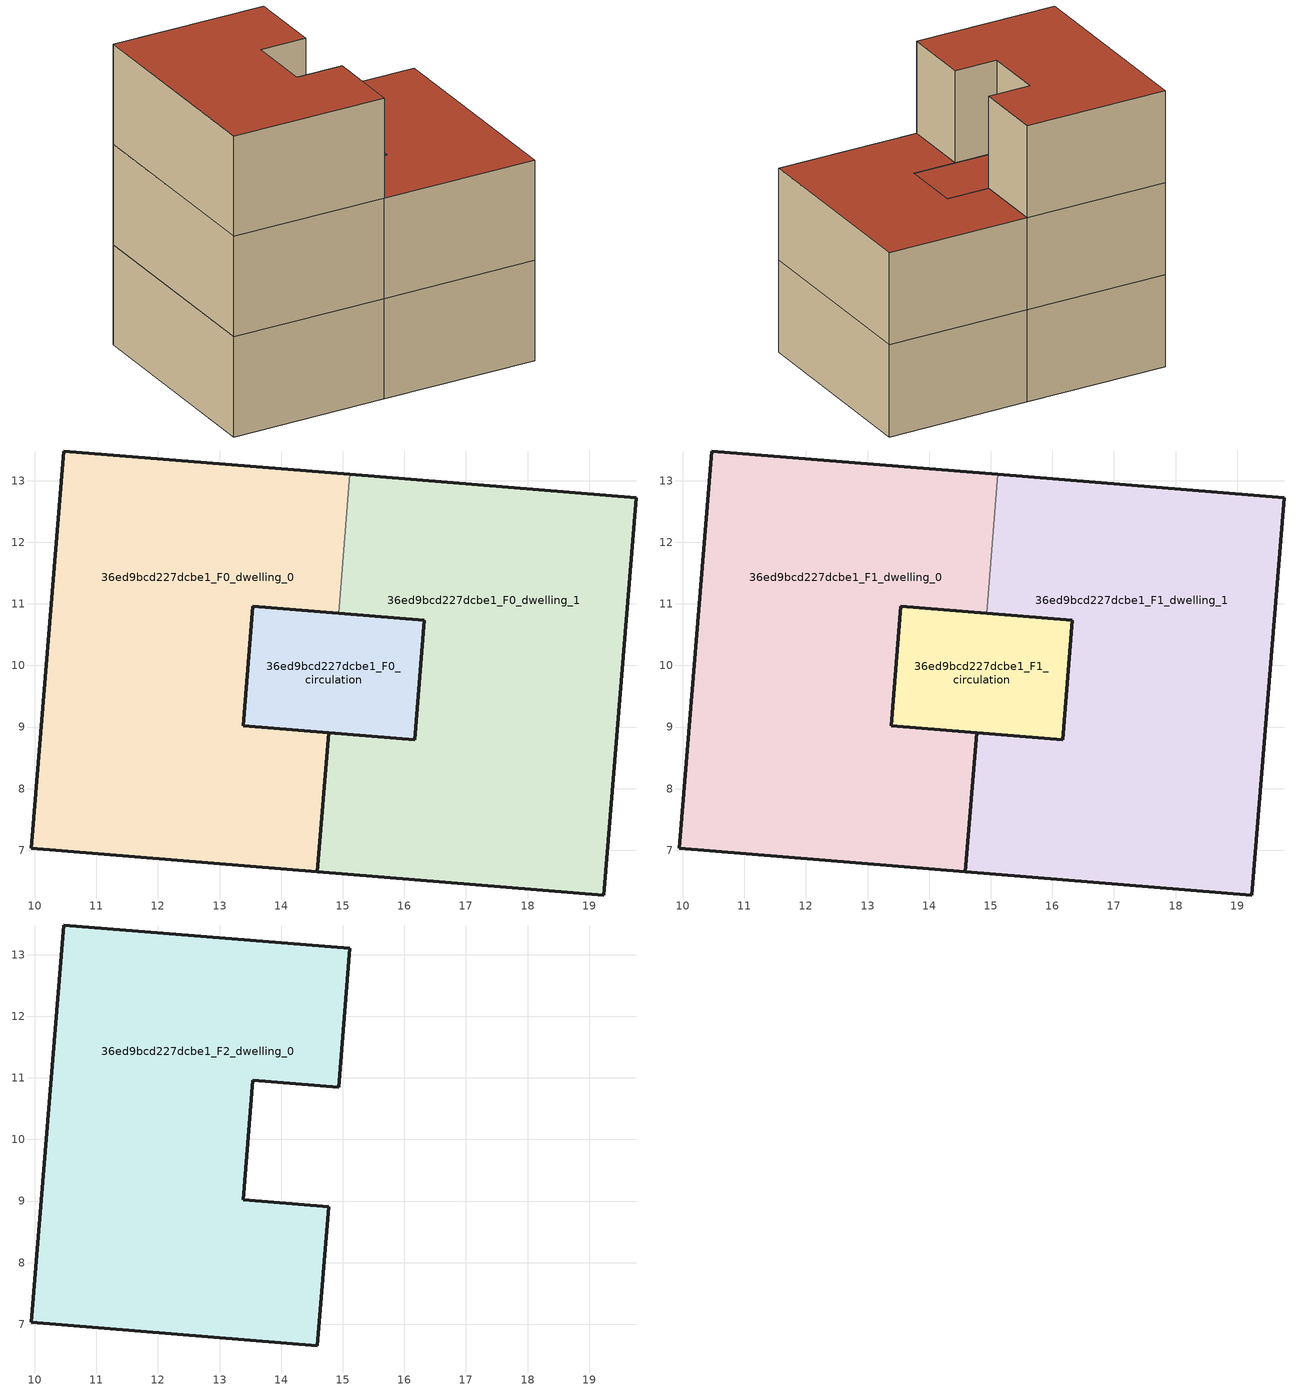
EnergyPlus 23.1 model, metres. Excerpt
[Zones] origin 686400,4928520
36ed9bcd227dcbe1_F0_dwelling_0
 floor ground (EU_floor_Construction): 15.12,13.1 14.93,10.84 13.54,10.96 13.38,9.02 14.77,8.91 14.59,6.65 9.94,7.03 10.47,13.48 z0
 wall outside (EU_wall_Construction): 15.12,13.1 10.47,13.48 9.94,7.03 14.59,6.65 14.77,8.91 13.38,9.02 13.54,10.96 14.93,10.84 z0:3
 wall to 36ed9bcd227dcbe1_F0_dwelling_1 (EU_wall_Construction): 14.93,10.84 15.12,13.1 z0:3
36ed9bcd227dcbe1_F0_dwelling_1
 floor ground (EU_floor_Construction): 19.76,12.72 19.24,6.27 14.59,6.65 14.77,8.91 16.17,8.8 16.33,10.73 14.93,10.84 15.12,13.1 z0
 wall outside (EU_wall_Construction): 14.93,10.84 16.33,10.73 16.17,8.8 14.77,8.91 14.59,6.65 19.24,6.27 19.76,12.72 15.12,13.1 z0:3
36ed9bcd227dcbe1_F0_circulation
 floor ground (EU_floor_Construction): 16.33,10.73 16.17,8.8 13.38,9.02 13.54,10.96 z0
 wall outside (EU_wall_Construction): 16.17,8.8 16.33,10.73 13.54,10.96 13.38,9.02 16.17,8.8 z0:3
36ed9bcd227dcbe1_F1_dwelling_0
 floor to 36ed9bcd227dcbe1_F0_dwelling_0 (EU_floor_Construction): 15.12,13.1 14.93,10.84 13.54,10.96 13.38,9.02 14.77,8.91 14.59,6.65 9.94,7.03 10.47,13.48 z3
 wall outside (EU_wall_Construction): 15.12,13.1 10.47,13.48 9.94,7.03 14.59,6.65 14.77,8.91 13.38,9.02 13.54,10.96 14.93,10.84 z3:6
 wall to 36ed9bcd227dcbe1_F1_dwelling_1 (EU_wall_Construction): 14.93,10.84 15.12,13.1 z3:6
36ed9bcd227dcbe1_F1_dwelling_1
 floor to 36ed9bcd227dcbe1_F0_dwelling_1 (EU_floor_Construction): 19.76,12.72 19.24,6.27 14.59,6.65 14.77,8.91 16.17,8.8 16.33,10.73 14.93,10.84 15.12,13.1 z3
 wall outside (EU_wall_Construction): 14.93,10.84 16.33,10.73 16.17,8.8 14.77,8.91 14.59,6.65 19.24,6.27 19.76,12.72 15.12,13.1 z3:6
 roof outside (EU_roof_Construction): 19.24,6.27 19.76,12.72 15.12,13.1 14.93,10.84 16.33,10.73 16.17,8.8 14.77,8.91 14.59,6.65 z6
36ed9bcd227dcbe1_F1_circulation
 floor to 36ed9bcd227dcbe1_F0_circulation (EU_floor_Construction): 16.33,10.73 16.17,8.8 13.38,9.02 13.54,10.96 z3
 wall outside (EU_wall_Construction): 16.17,8.8 16.33,10.73 13.54,10.96 13.38,9.02 16.17,8.8 z3:6
 roof outside (EU_roof_Construction): 16.17,8.8 16.33,10.73 13.54,10.96 13.38,9.02 z6
36ed9bcd227dcbe1_F2_dwelling_0
 floor to 36ed9bcd227dcbe1_F1_dwelling_0 (EU_floor_Construction): 15.12,13.1 14.93,10.84 13.54,10.96 13.38,9.02 14.77,8.91 14.59,6.65 9.94,7.03 10.47,13.48 z6
 wall outside (EU_wall_Construction): 10.47,13.48 9.94,7.03 14.59,6.65 14.77,8.91 13.38,9.02 13.54,10.96 14.93,10.84 15.12,13.1 10.47,13.48 z6:9
 roof outside (EU_roof_Construction): 14.59,6.65 14.77,8.91 13.38,9.02 13.54,10.96 14.93,10.84 15.12,13.1 10.47,13.48 9.94,7.03 z9
[Building]
EU S2 Campaign: North Axis=0; Terrain=City; Solar Distribution=FullExterior
[Site:Location]
Bologna: Latitude=44.5; Longitude=11.25; Time Zone=1; Elevation=37
[SizingPeriod:WeatherFileDays]
AnnualSizingPeriod: Begin Month=1; Begin Day of Month=1; End Month=12; End Day of Month=31; Day of Week for Start Day=Monday; Use Weather File Daylight Saving Period=No; Use Weather File Rain and Snow Indicators=No
[MATERIAL]
EU_InternalMass_Material: Roughness=MediumRough; Thickness=0.1; Conductivity=1; Density=1800; Specific Heat=900; Thermal Absorptance=0.9; Solar Absorptance=0.7; Visible Absorptance=0.7
[MATERIAL:NOMASS] Roughness=MediumRough; Thermal Absorptance=0.9; Solar Absorptance=0.7; Visible Absorptance=0.7
Name | Thermal Resistance
EU_wall_NoMass | 0.937881
EU_roof_NoMass | 0.548572
EU_floor_NoMass | 0.71348
[CONSTRUCTION]
EU_wall_Construction: EU_wall_NoMass
EU_roof_Construction: EU_roof_NoMass
EU_floor_Construction: EU_floor_NoMass
EU_InternalMass_Construction: EU_InternalMass_Material
[ZONE] Type=1; Multiplier=1; Ceiling Height=autocalculate; Floor Area=autocalculate; Part of Total Floor Area=Yes
Name | Volume
36ed9bcd227dcbe1_F0_dwelling_0 | 82.3425
36ed9bcd227dcbe1_F1_dwelling_0; 36ed9bcd227dcbe1_F2_dwelling_0; 36ed9bcd227dcbe1_F0_dwelling_1 | 82.3411
36ed9bcd227dcbe1_F1_dwelling_1 | 82.3403
36ed9bcd227dcbe1_F0_circulation | 16.2869
36ed9bcd227dcbe1_F1_circulation | 16.2876
[INTERNALMASS] Construction=EU_InternalMass_Construction
Name | Zone or ZoneList | Surface Area
36ed9bcd227dcbe1_F0_dwelling_0_EU_InternalMass | 36ed9bcd227dcbe1_F0_dwelling_0 | 27.4471
36ed9bcd227dcbe1_F0_dwelling_1_EU_InternalMass | 36ed9bcd227dcbe1_F0_dwelling_1 | 27.4471
36ed9bcd227dcbe1_F1_dwelling_0_EU_InternalMass | 36ed9bcd227dcbe1_F1_dwelling_0 | 27.4471
36ed9bcd227dcbe1_F1_dwelling_1_EU_InternalMass | 36ed9bcd227dcbe1_F1_dwelling_1 | 27.4471
36ed9bcd227dcbe1_F2_dwelling_0_EU_InternalMass | 36ed9bcd227dcbe1_F2_dwelling_0 | 60.3233
[OTHEREQUIPMENT] Fuel Type=Electricity; Design Level Calculation Method=Watts/Area; Power per Zone Floor Area=1; Fraction Latent=0; Fraction Radiant=0; Fraction Lost=0; Carbon Dioxide Generation Rate=0; EndUse Subcategory=EU_Step8_InternalGains
Name | Zone or ZoneList or Space or SpaceList | Schedule
EU_Step8_InternalGain_36ed9bcd227dcbe1_F0_dwelling_0_f000 | 36ed9bcd227dcbe1_F0_dwelling_0 | EU_Step8_GainSchedule_36ed9bcd227dcbe1_F0_dwelling_0_f000
EU_Step8_InternalGain_36ed9bcd227dcbe1_F0_dwelling_1_f000 | 36ed9bcd227dcbe1_F0_dwelling_1 | EU_Step8_GainSchedule_36ed9bcd227dcbe1_F0_dwelling_1_f000
EU_Step8_InternalGain_36ed9bcd227dcbe1_F1_dwelling_0_f000 | 36ed9bcd227dcbe1_F1_dwelling_0 | EU_Step8_GainSchedule_36ed9bcd227dcbe1_F1_dwelling_0_f000
EU_Step8_InternalGain_36ed9bcd227dcbe1_F1_dwelling_1_f000 | 36ed9bcd227dcbe1_F1_dwelling_1 | EU_Step8_GainSchedule_36ed9bcd227dcbe1_F1_dwelling_1_f000
EU_Step8_InternalGain_36ed9bcd227dcbe1_F2_dwelling_0_f000 | 36ed9bcd227dcbe1_F2_dwelling_0 | EU_Step8_GainSchedule_36ed9bcd227dcbe1_F2_dwelling_0_f000
[ZONEINFILTRATION:DESIGNFLOWRATE] Schedule=EU_AlwaysOn; Design Flow Rate Calculation Method=Flow/Area; Flow Rate per Floor Area=0.0005; Constant Term Coefficient=1; Temperature Term Coefficient=0; Velocity Term Coefficient=0; Velocity Squared Term Coefficient=0
Name | Zone or ZoneList or Space or SpaceList
EU_Circulation_Infiltration_36ed9bcd227dcbe1_F0_circulation | 36ed9bcd227dcbe1_F0_circulation
EU_Circulation_Infiltration_36ed9bcd227dcbe1_F1_circulation | 36ed9bcd227dcbe1_F1_circulation
[ZONEVENTILATION:DESIGNFLOWRATE] Schedule=EU_AlwaysOn; Design Flow Rate Calculation Method=AirChanges/Hour; Air Changes per Hour=0.687892; Ventilation Type=Natural; Fan Pressure Rise=0; Fan Total Efficiency=1; Constant Term Coefficient=1; Temperature Term Coefficient=0; Velocity Term Coefficient=0; Velocity Squared Term Coefficient=0; Minimum Indoor Temperature=-100; Maximum Indoor Temperature=100; Delta Temperature=-100; Minimum Outdoor Temperature=-100; Maximum Outdoor Temperature=100; Maximum Wind Speed=40
Name | Zone or ZoneList or Space or SpaceList
EU_ConstantAir_36ed9bcd227dcbe1_F0_dwelling_0 | 36ed9bcd227dcbe1_F0_dwelling_0
EU_ConstantAir_36ed9bcd227dcbe1_F0_dwelling_1 | 36ed9bcd227dcbe1_F0_dwelling_1
EU_ConstantAir_36ed9bcd227dcbe1_F1_dwelling_0 | 36ed9bcd227dcbe1_F1_dwelling_0
EU_ConstantAir_36ed9bcd227dcbe1_F1_dwelling_1 | 36ed9bcd227dcbe1_F1_dwelling_1
EU_ConstantAir_36ed9bcd227dcbe1_F2_dwelling_0 | 36ed9bcd227dcbe1_F2_dwelling_0
[HVACTEMPLATE:THERMOSTAT] Constant Heating Setpoint=20; Constant Cooling Setpoint=50
EU_HeatOnly_36ed9bcd227dcbe1_F0_dwelling_0; EU_HeatOnly_36ed9bcd227dcbe1_F0_dwelling_1; EU_HeatOnly_36ed9bcd227dcbe1_F1_dwelling_0; EU_HeatOnly_36ed9bcd227dcbe1_F1_dwelling_1; EU_HeatOnly_36ed9bcd227dcbe1_F2_dwelling_0
[HVACTEMPLATE:ZONE:IDEALLOADSAIRSYSTEM] System Availability Schedule=EU_AlwaysOn; Maximum Heating Supply Air Temperature=50; Minimum Cooling Supply Air Temperature=13; Maximum Heating Supply Air Humidity Ratio=0.0156; Minimum Cooling Supply Air Humidity Ratio=0.0077; Heating Limit=NoLimit; Cooling Limit=NoLimit; Heating Availability Schedule=EU_AlwaysOn; Cooling Availability Schedule=EU_CoolingOff; Dehumidification Control Type=ConstantSensibleHeatRatio; Cooling Sensible Heat Ratio=0.7; Dehumidification Setpoint=60; Humidification Control Type=None; Humidification Setpoint=30; Outdoor Air Method=None; Outdoor Air Flow Rate per Person=0.00944; Outdoor Air Flow Rate per Zone Floor Area=0; Outdoor Air Flow Rate per Zone=0; Demand Controlled Ventilation Type=None; Outdoor Air Economizer Type=NoEconomizer; Heat Recovery Type=None; Sensible Heat Recovery Effectiveness=0.7; Latent Heat Recovery Effectiveness=0.65
Name | Template Thermostat
36ed9bcd227dcbe1_F0_dwelling_0 | EU_HeatOnly_36ed9bcd227dcbe1_F0_dwelling_0
36ed9bcd227dcbe1_F0_dwelling_1 | EU_HeatOnly_36ed9bcd227dcbe1_F0_dwelling_1
36ed9bcd227dcbe1_F1_dwelling_0 | EU_HeatOnly_36ed9bcd227dcbe1_F1_dwelling_0
36ed9bcd227dcbe1_F1_dwelling_1 | EU_HeatOnly_36ed9bcd227dcbe1_F1_dwelling_1
36ed9bcd227dcbe1_F2_dwelling_0 | EU_HeatOnly_36ed9bcd227dcbe1_F2_dwelling_0
[SIZING:ZONE] Zone Cooling Design Supply Air Temperature Input Method=SupplyAirTemperature; Zone Cooling Design Supply Air Temperature=13; Zone Heating Design Supply Air Temperature Input Method=SupplyAirTemperature; Zone Heating Design Supply Air Temperature=50; Zone Cooling Design Supply Air Humidity Ratio=0.008; Zone Heating Design Supply Air Humidity Ratio=0.008; Cooling Design Air Flow Method=DesignDay; Cooling Design Air Flow Rate=0; Cooling Minimum Air Flow per Zone Floor Area=0.000762; Cooling Minimum Air Flow=0; Cooling Minimum Air Flow Fraction=0.2; Heating Design Air Flow Method=DesignDay; Heating Design Air Flow Rate=0; Heating Maximum Air Flow per Zone Floor Area=0.002032; Heating Maximum Air Flow=0.141576; Heating Maximum Air Flow Fraction=0.3; Account for Dedicated Outdoor Air System=No; Dedicated Outdoor Air System Control Strategy=NeutralSupplyAir; Dedicated Outdoor Air Low Setpoint Temperature for Design=autosize; Dedicated Outdoor Air High Setpoint Temperature for Design=autosize; Zone Load Sizing Method=Sensible Load Only No Latent Load; Zone Latent Cooling Design Supply Air Humidity Ratio Input Method=HumidityRatioDifference; Zone Cooling Design Supply Air Humidity Ratio Difference=0.005; Zone Latent Heating Design Supply Air Humidity Ratio Input Method=HumidityRatioDifference; Zone Humidification Design Supply Air Humidity Ratio Difference=0.005
36ed9bcd227dcbe1_F0_dwelling_0; 36ed9bcd227dcbe1_F0_dwelling_1; 36ed9bcd227dcbe1_F1_dwelling_0; 36ed9bcd227dcbe1_F1_dwelling_1; 36ed9bcd227dcbe1_F2_dwelling_0
[SCHEDULE:CONSTANT]
Name | Hourly Value
EU_AlwaysOn | 1
EU_CoolingOff | 0
[SCHEDULE:FILE] Column Number=1; Rows to Skip at Top=0; Number of Hours of Data=8760; Column Separator=Comma; Interpolate to Timestep=No; Minutes per Item=60; Adjust Schedule for Daylight Savings=Yes
Name | File
EU_Step8_GainSchedule_36ed9bcd227dcbe1_F0_dwelling_0_f000 | ../../schedules/36ed9bcd227dcbe1/36ed9bcd227dcbe1_F0_dwelling_0_f000_gain.csv
EU_Step8_GainSchedule_36ed9bcd227dcbe1_F0_dwelling_1_f000 | ../../schedules/36ed9bcd227dcbe1/36ed9bcd227dcbe1_F0_dwelling_1_f000_gain.csv
EU_Step8_GainSchedule_36ed9bcd227dcbe1_F1_dwelling_0_f000 | ../../schedules/36ed9bcd227dcbe1/36ed9bcd227dcbe1_F1_dwelling_0_f000_gain.csv
EU_Step8_GainSchedule_36ed9bcd227dcbe1_F1_dwelling_1_f000 | ../../schedules/36ed9bcd227dcbe1/36ed9bcd227dcbe1_F1_dwelling_1_f000_gain.csv
EU_Step8_GainSchedule_36ed9bcd227dcbe1_F2_dwelling_0_f000 | ../../schedules/36ed9bcd227dcbe1/36ed9bcd227dcbe1_F2_dwelling_0_f000_gain.csv
